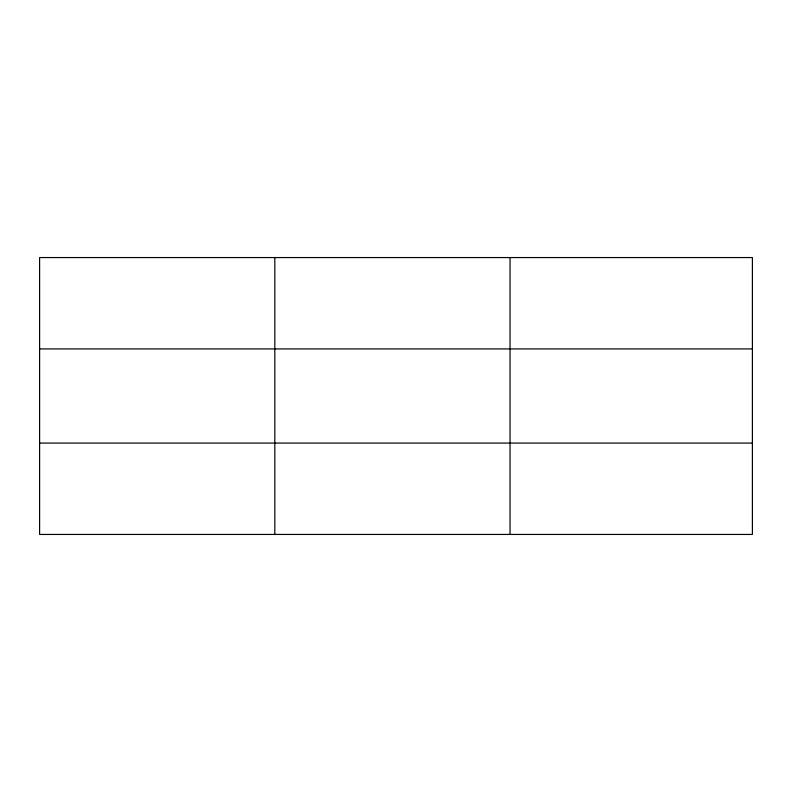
<?xml version="1.0" encoding="UTF-8"?>
<svg xmlns="http://www.w3.org/2000/svg" width="792" height="792" viewBox="0 0 792 792"><rect width="100%" height="100%" fill="white"/><g stroke="black" fill="none" stroke-linecap="round" stroke-linejoin="round"><path stroke-width="1.19" d="M274.824 257.558L274.824 534.442M510.048 257.558L510.048 534.442M752.4 348.925L752.4 257.558L39.6 257.558L39.6 534.442L752.4 534.442L752.4 348.925L39.6 348.925M39.6 443.075L752.4 443.075"/></g></svg>
